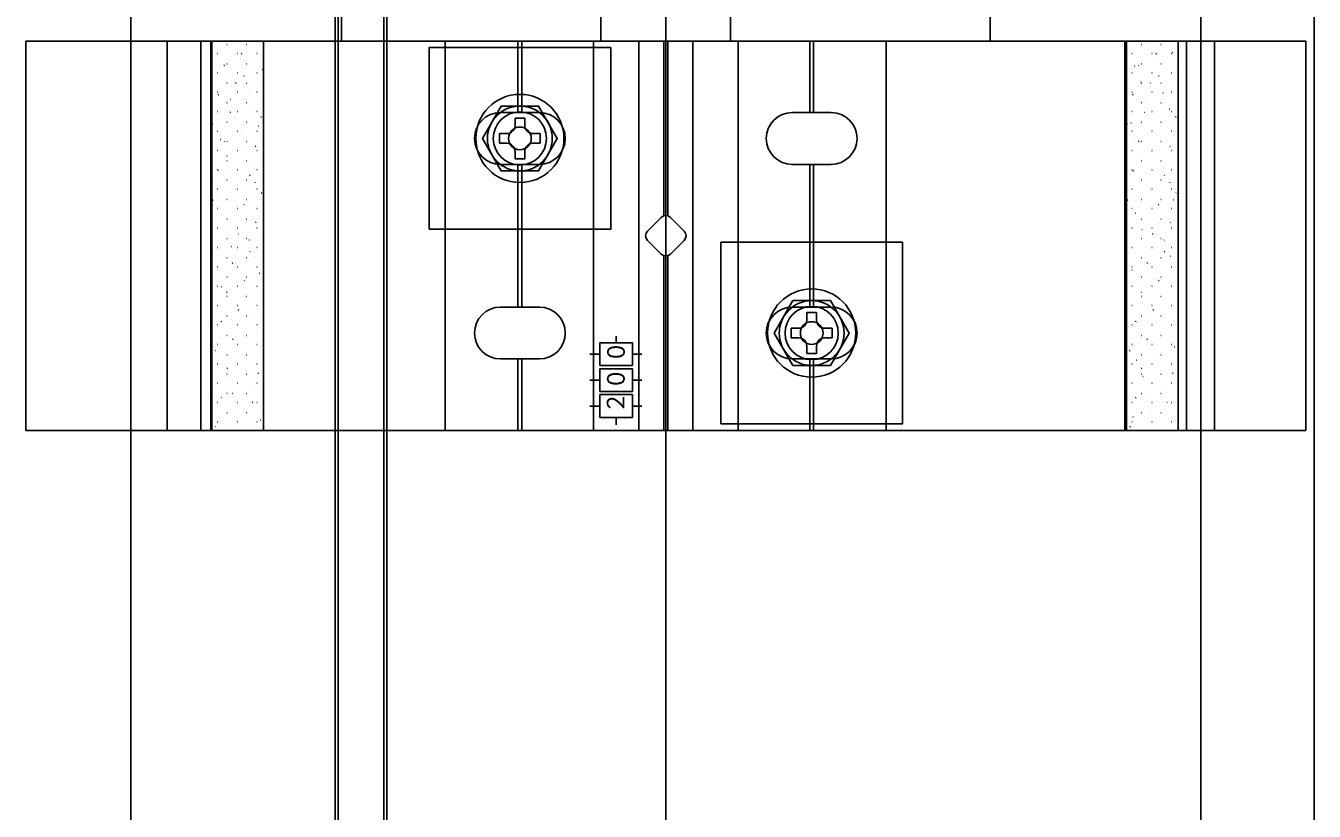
# Model space of a CAD drawing. Units: millimetres, scale not verified. Extents: x -875 to 875, y -1299 to 1293.
# Drawn here: x -286.7 to -88, y -754.7 to -633.6 of the extents above; entities that cross this region are included whole.
import ezdxf
from ezdxf.enums import TextEntityAlignment as Align

# ---------------------------------------------------------------- set-up
doc = ezdxf.new("R2010")
doc.units = ezdxf.units.MM
doc.header["$LTSCALE"] = 8
for name, color, linetype in [('0-3_YKK_12', 2, 'Continuous'), ('0-4_YKK_13', 4, 'Continuous'), ('0-7_YSS_K', 3, 'Continuous')]:
    doc.layers.add(name, color=color, linetype=linetype)
doc.styles.add('ＭＳ ゴシック', font='')
doc.styles.get('ＭＳ ゴシック').set_extended_font_data('MS Gothic')

msp = doc.modelspace()

# ---------------------------------------------------------------- linework, layer by layer
at = {"layer": '0-3_YKK_12'}
msp.add_line((-88, -435.947), (-88, -1040.947), dxfattribs=at)
at = {"layer": '0-4_YKK_13'}
for p, q in [((-238.5, -307.947), (-238.5, -990.947)), ((-231.5, -990.947), (-231.5, -307.947)), ((-239, -308.447), (-239, -990.447)), ((-231, -990.447), (-231, -308.447)), ((-264.9, -695.947), (-264.9, -635.947)), ((-259.703, -695.947), (-259.703, -635.947)), ((-258.176, -695.947), (-258.176, -635.947)), ((-257.989, -695.947), (-257.989, -635.947)), ((-257.365, -637.181), (-257.375, -637.184)), ((-255.666, -636.463), (-255.716, -636.463)), ((-254.575, -636.193), (-254.584, -636.196)), ((-252.626, -636.463), (-252.676, -636.463)), ((-250.856, -637.717), (-250.865, -637.72)), ((-222, -695.947), (-222, -635.947)), ((-210.8, -646.947), (-210.8, -635.947)), ((-210.2, -646.947), (-210.2, -635.947)), ((-199.15, -695.947), (-199.15, -635.947)), ((-192.15, -695.947), (-192.15, -635.947)), ((-188.3, -635.947), (-188.3, -662.872)), ((-187.7, -662.872), (-187.7, -635.947)), ((-183.85, -695.947), (-183.85, -635.947)), ((-176.85, -695.947), (-176.85, -635.947)), ((-165.8, -646.947), (-165.8, -635.947)), ((-165.2, -646.947), (-165.2, -635.947)), ((-154, -695.947), (-154, -635.947)), ((-117.202, -695.947), (-117.202, -635.947)), ((-116.954, -695.947), (-116.954, -635.947)), ((-116.332, -637.181), (-116.341, -637.184)), ((-114.633, -636.463), (-114.683, -636.463)), ((-113.541, -636.193), (-113.551, -636.196)), ((-111.593, -636.463), (-111.643, -636.463)), ((-109.822, -637.717), (-109.832, -637.72)), ((-107.676, -695.947), (-107.676, -635.947)), ((-103.4, -695.947), (-103.4, -635.947)), ((-257.091, -637.838), (-257.141, -637.838)), ((-256.719, -639.793), (-256.729, -639.796)), ((-256.067, -639.651), (-256.15, -639.706)), ((-255.666, -639.453), (-255.716, -639.453)), ((-254.051, -637.838), (-254.101, -637.838)), ((-253.599, -638.688), (-253.608, -638.691)), ((-253.377, -637.871), (-253.461, -637.926)), ((-252.626, -639.453), (-252.676, -639.453)), ((-251.011, -637.838), (-251.061, -637.838)), ((-116.058, -637.838), (-116.108, -637.838)), ((-115.686, -639.793), (-115.695, -639.796)), ((-115.033, -639.651), (-115.116, -639.706)), ((-114.633, -639.453), (-114.683, -639.453)), ((-113.018, -637.838), (-113.068, -637.838)), ((-112.565, -638.688), (-112.575, -638.691)), ((-112.344, -637.871), (-112.427, -637.926)), ((-111.593, -639.453), (-111.643, -639.453)), ((-109.978, -637.838), (-110.028, -637.838)), ((-257.091, -640.828), (-257.141, -640.828)), ((-254.051, -640.828), (-254.101, -640.828)), ((-253, -641.317), (-253.01, -641.32)), ((-251.011, -640.828), (-251.061, -640.828)), ((-250.21, -640.329), (-250.219, -640.332)), ((-116.058, -640.828), (-116.108, -640.828)), ((-113.018, -640.828), (-113.068, -640.828)), ((-111.967, -641.317), (-111.976, -641.32)), ((-109.978, -640.828), (-110.028, -640.828)), ((-109.176, -640.329), (-109.186, -640.332)), ((-255.743, -642.288), (-255.753, -642.292)), ((-255.666, -642.443), (-255.716, -642.443)), ((-254.262, -642.374), (-254.345, -642.429)), ((-252.626, -642.443), (-252.676, -642.443)), ((-114.71, -642.288), (-114.719, -642.292)), ((-114.633, -642.443), (-114.683, -642.443)), ((-113.228, -642.374), (-113.312, -642.429)), ((-111.593, -642.443), (-111.643, -642.443)), ((-257.091, -643.818), (-257.141, -643.818)), ((-256.951, -644.154), (-257.034, -644.209)), ((-255.666, -645.433), (-255.716, -645.433)), ((-255.144, -644.917), (-255.154, -644.92)), ((-254.051, -643.818), (-254.101, -643.818)), ((-252.626, -645.433), (-252.676, -645.433)), ((-252.354, -643.929), (-252.364, -643.932)), ((-251.011, -643.818), (-251.061, -643.818)), ((-116.058, -643.818), (-116.108, -643.818)), ((-115.917, -644.154), (-116.001, -644.209)), ((-114.633, -645.433), (-114.683, -645.433)), ((-114.111, -644.917), (-114.12, -644.92)), ((-113.018, -643.818), (-113.068, -643.818)), ((-111.593, -645.433), (-111.643, -645.433)), ((-111.321, -643.929), (-111.33, -643.932)), ((-109.978, -643.818), (-110.028, -643.818)), ((-257.887, -645.889), (-257.897, -645.892)), ((-257.091, -646.808), (-257.141, -646.808)), ((-255.146, -646.877), (-255.23, -646.932)), ((-254.498, -647.529), (-254.508, -647.533)), ((-254.051, -646.808), (-254.101, -646.808)), ((-251.378, -646.424), (-251.388, -646.428)), ((-251.011, -646.808), (-251.061, -646.808)), ((-250.343, -647.616), (-250.427, -647.671)), ((-207.5, -646.947), (-213.5, -646.947)), ((-168.5, -646.947), (-162.5, -646.947)), ((-116.854, -645.889), (-116.863, -645.892)), ((-116.058, -646.808), (-116.108, -646.808)), ((-114.113, -646.877), (-114.196, -646.932)), ((-113.465, -647.529), (-113.474, -647.533)), ((-113.018, -646.808), (-113.068, -646.808)), ((-110.345, -646.424), (-110.354, -646.428)), ((-109.978, -646.808), (-110.028, -646.808)), ((-109.31, -647.616), (-109.393, -647.671)), ((-257.835, -648.657), (-257.919, -648.712)), ((-257.289, -648.517), (-257.298, -648.521)), ((-255.666, -648.423), (-255.716, -648.423)), ((-252.626, -648.423), (-252.676, -648.423)), ((-250.779, -649.053), (-250.789, -649.057)), ((-211.25, -647.797), (-211.25, -648.947)), ((-211.25, -647.797), (-209.75, -647.797)), ((-209.75, -648.947), (-209.75, -647.797)), ((-116.802, -648.657), (-116.885, -648.712)), ((-116.255, -648.517), (-116.264, -648.521)), ((-114.633, -648.423), (-114.683, -648.423)), ((-111.593, -648.423), (-111.643, -648.423)), ((-109.746, -649.053), (-109.755, -649.057)), ((-257.091, -649.798), (-257.141, -649.798)), ((-256.643, -651.13), (-256.652, -651.133)), ((-256.031, -651.38), (-256.114, -651.436)), ((-255.666, -651.413), (-255.716, -651.413)), ((-254.051, -649.798), (-254.101, -649.798)), ((-253.522, -650.025), (-253.532, -650.028)), ((-252.626, -651.413), (-252.676, -651.413)), ((-251.011, -649.798), (-251.061, -649.798)), ((-250.133, -651.665), (-250.143, -651.669)), ((-213.65, -650.197), (-213.65, -651.697)), ((-212.5, -650.197), (-213.65, -650.197)), ((-213.65, -651.697), (-212.5, -651.697)), ((-207.35, -650.197), (-208.5, -650.197)), ((-208.5, -651.697), (-207.35, -651.697)), ((-207.35, -651.697), (-207.35, -650.197)), ((-116.058, -649.798), (-116.108, -649.798)), ((-115.609, -651.13), (-115.618, -651.133)), ((-114.997, -651.38), (-115.08, -651.436)), ((-114.633, -651.413), (-114.683, -651.413)), ((-113.018, -649.798), (-113.068, -649.798)), ((-112.489, -650.025), (-112.498, -650.028)), ((-111.593, -651.413), (-111.643, -651.413)), ((-109.978, -649.798), (-110.028, -649.798)), ((-109.1, -651.665), (-109.109, -651.669)), ((-257.091, -652.788), (-257.141, -652.788)), ((-255.667, -653.625), (-255.676, -653.628)), ((-254.051, -652.788), (-254.101, -652.788)), ((-252.924, -652.654), (-252.933, -652.657)), ((-251.228, -652.119), (-251.311, -652.175)), ((-251.011, -652.788), (-251.061, -652.788)), ((-211.25, -652.947), (-211.25, -654.097)), ((-116.058, -652.788), (-116.108, -652.788)), ((-114.633, -653.625), (-114.642, -653.628)), ((-113.018, -652.788), (-113.068, -652.788)), ((-111.89, -652.654), (-111.899, -652.657)), ((-110.194, -652.119), (-110.278, -652.175)), ((-109.978, -652.788), (-110.028, -652.788)), ((-255.666, -654.403), (-255.716, -654.403)), ((-252.626, -654.403), (-252.676, -654.403)), ((-252.277, -655.266), (-252.287, -655.269)), ((-207.5, -654.947), (-213.5, -654.947)), ((-210.8, -676.947), (-210.8, -654.947)), ((-210.2, -676.947), (-210.2, -654.947)), ((-168.5, -654.947), (-162.5, -654.947)), ((-165.8, -676.947), (-165.8, -654.947)), ((-165.2, -676.947), (-165.2, -654.947)), ((-114.633, -654.403), (-114.683, -654.403)), ((-111.593, -654.403), (-111.643, -654.403)), ((-111.244, -655.266), (-111.253, -655.269)), ((-257.811, -657.225), (-257.82, -657.229)), ((-257.091, -655.778), (-257.141, -655.778)), ((-256.915, -655.884), (-256.998, -655.939)), ((-255.666, -657.393), (-255.716, -657.393)), ((-255.068, -656.254), (-255.077, -656.257)), ((-254.051, -655.778), (-254.101, -655.778)), ((-252.626, -657.393), (-252.676, -657.393)), ((-252.112, -656.623), (-252.196, -656.678)), ((-251.011, -655.778), (-251.061, -655.778)), ((-116.777, -657.225), (-116.787, -657.229)), ((-116.058, -655.778), (-116.108, -655.778)), ((-115.881, -655.884), (-115.965, -655.939)), ((-114.633, -657.393), (-114.683, -657.393)), ((-114.034, -656.254), (-114.044, -656.257)), ((-113.018, -655.778), (-113.068, -655.778)), ((-111.593, -657.393), (-111.643, -657.393)), ((-111.079, -656.623), (-111.162, -656.678)), ((-109.978, -655.778), (-110.028, -655.778)), ((-257.091, -658.768), (-257.141, -658.768)), ((-254.422, -658.866), (-254.431, -658.869)), ((-254.051, -658.768), (-254.101, -658.768)), ((-251.302, -657.761), (-251.311, -657.764)), ((-251.011, -658.768), (-251.061, -658.768)), ((-250.307, -659.346), (-250.391, -659.401)), ((-116.058, -658.768), (-116.108, -658.768)), ((-113.388, -658.866), (-113.398, -658.869)), ((-113.018, -658.768), (-113.068, -658.768)), ((-110.268, -657.761), (-110.277, -657.764)), ((-109.978, -658.768), (-110.028, -658.768)), ((-109.274, -659.346), (-109.357, -659.401)), ((-257.799, -660.387), (-257.883, -660.442)), ((-257.212, -659.854), (-257.221, -659.857)), ((-255.666, -660.383), (-255.716, -660.383)), ((-253.446, -661.361), (-253.455, -661.365)), ((-252.997, -661.126), (-253.08, -661.181)), ((-252.626, -660.383), (-252.676, -660.383)), ((-250.703, -660.39), (-250.712, -660.393)), ((-116.766, -660.387), (-116.849, -660.442)), ((-116.178, -659.854), (-116.188, -659.857)), ((-114.633, -660.383), (-114.683, -660.383)), ((-112.412, -661.361), (-112.422, -661.365)), ((-111.963, -661.126), (-112.047, -661.181)), ((-111.593, -660.383), (-111.643, -660.383)), ((-109.669, -660.39), (-109.679, -660.393)), ((-257.091, -661.758), (-257.141, -661.758)), ((-256.566, -662.466), (-256.575, -662.47)), ((-255.666, -663.373), (-255.716, -663.373)), ((-254.051, -661.758), (-254.101, -661.758)), ((-252.626, -663.373), (-252.676, -663.373)), ((-251.011, -661.758), (-251.061, -661.758)), ((-250.057, -663.002), (-250.066, -663.005)), ((-190.828, -665.24), (-188.707, -663.118)), ((-187.293, -663.118), (-185.172, -665.24)), ((-116.058, -661.758), (-116.108, -661.758)), ((-115.532, -662.466), (-115.542, -662.47)), ((-114.633, -663.373), (-114.683, -663.373)), ((-113.018, -661.758), (-113.068, -661.758)), ((-111.593, -663.373), (-111.643, -663.373)), ((-109.978, -661.758), (-110.028, -661.758)), ((-109.023, -663.002), (-109.032, -663.005)), ((-257.091, -664.748), (-257.141, -664.748)), ((-255.59, -664.962), (-255.599, -664.965)), ((-254.051, -664.748), (-254.101, -664.748)), ((-253.881, -665.629), (-253.965, -665.684)), ((-252.847, -663.99), (-252.856, -663.994)), ((-251.192, -663.849), (-251.275, -663.904)), ((-251.011, -664.748), (-251.061, -664.748)), ((-116.058, -664.748), (-116.108, -664.748)), ((-114.556, -664.962), (-114.566, -664.965)), ((-113.018, -664.748), (-113.068, -664.748)), ((-112.848, -665.629), (-112.931, -665.684)), ((-111.813, -663.99), (-111.823, -663.994)), ((-110.158, -663.849), (-110.242, -663.904)), ((-109.978, -664.748), (-110.028, -664.748)), ((-255.666, -666.363), (-255.716, -666.363)), ((-254.991, -667.59), (-255, -667.594)), ((-252.626, -666.363), (-252.676, -666.363)), ((-252.201, -666.602), (-252.21, -666.606)), ((-188.707, -668.775), (-190.828, -666.654)), ((-185.172, -666.654), (-187.293, -668.775)), ((-114.633, -666.363), (-114.683, -666.363)), ((-113.957, -667.59), (-113.967, -667.594)), ((-111.593, -666.363), (-111.643, -666.363)), ((-111.167, -666.602), (-111.177, -666.606)), ((-257.734, -668.562), (-257.744, -668.565)), ((-257.091, -667.738), (-257.141, -667.738)), ((-255.666, -669.353), (-255.716, -669.353)), ((-254.051, -667.738), (-254.101, -667.738)), ((-252.626, -669.353), (-252.676, -669.353)), ((-252.076, -668.352), (-252.16, -668.407)), ((-251.225, -669.098), (-251.234, -669.101)), ((-251.011, -667.738), (-251.061, -667.738)), ((-188.3, -669.022), (-188.3, -695.947)), ((-187.7, -695.947), (-187.7, -669.022)), ((-116.701, -668.562), (-116.71, -668.565)), ((-116.058, -667.738), (-116.108, -667.738)), ((-114.633, -669.353), (-114.683, -669.353)), ((-113.018, -667.738), (-113.068, -667.738)), ((-111.593, -669.353), (-111.643, -669.353)), ((-111.043, -668.352), (-111.126, -668.407)), ((-110.191, -669.098), (-110.201, -669.101)), ((-109.978, -667.738), (-110.028, -667.738)), ((-257.135, -671.191), (-257.145, -671.194)), ((-257.091, -670.728), (-257.141, -670.728)), ((-254.766, -670.132), (-254.849, -670.187)), ((-254.345, -670.203), (-254.354, -670.206)), ((-254.051, -670.728), (-254.101, -670.728)), ((-251.011, -670.728), (-251.061, -670.728)), ((-116.102, -671.191), (-116.111, -671.194)), ((-116.058, -670.728), (-116.108, -670.728)), ((-113.732, -670.132), (-113.815, -670.187)), ((-113.311, -670.203), (-113.321, -670.206)), ((-113.018, -670.728), (-113.068, -670.728)), ((-109.978, -670.728), (-110.028, -670.728)), ((-255.666, -672.343), (-255.716, -672.343)), ((-253.369, -672.698), (-253.379, -672.701)), ((-252.961, -672.855), (-253.044, -672.911)), ((-252.626, -672.343), (-252.676, -672.343)), ((-250.626, -671.727), (-250.635, -671.73)), ((-114.633, -672.343), (-114.683, -672.343)), ((-112.336, -672.698), (-112.345, -672.701)), ((-111.927, -672.855), (-112.011, -672.911)), ((-111.593, -672.343), (-111.643, -672.343)), ((-109.592, -671.727), (-109.602, -671.73)), ((-257.091, -673.718), (-257.141, -673.718)), ((-256.489, -673.803), (-256.499, -673.806)), ((-255.65, -674.635), (-255.733, -674.691)), ((-255.666, -675.333), (-255.716, -675.333)), ((-254.051, -673.718), (-254.101, -673.718)), ((-252.77, -675.327), (-252.78, -675.33)), ((-252.626, -675.333), (-252.676, -675.333)), ((-251.011, -673.718), (-251.061, -673.718)), ((-116.058, -673.718), (-116.108, -673.718)), ((-115.456, -673.803), (-115.465, -673.806)), ((-114.616, -674.635), (-114.7, -674.691)), ((-114.633, -675.333), (-114.683, -675.333)), ((-113.018, -673.718), (-113.068, -673.718)), ((-111.737, -675.327), (-111.746, -675.33)), ((-111.593, -675.333), (-111.643, -675.333)), ((-109.978, -673.718), (-110.028, -673.718)), ((-257.091, -676.708), (-257.141, -676.708)), ((-255.513, -676.298), (-255.523, -676.302)), ((-254.051, -676.708), (-254.101, -676.708)), ((-253.845, -677.359), (-253.929, -677.414)), ((-251.011, -676.708), (-251.061, -676.708)), ((-207.5, -676.947), (-213.5, -676.947)), ((-168.5, -676.947), (-162.5, -676.947)), ((-116.058, -676.708), (-116.108, -676.708)), ((-114.48, -676.298), (-114.489, -676.302)), ((-113.018, -676.708), (-113.068, -676.708)), ((-112.812, -677.359), (-112.895, -677.414)), ((-109.978, -676.708), (-110.028, -676.708)), ((-256.535, -679.139), (-256.618, -679.194)), ((-255.666, -678.323), (-255.716, -678.323)), ((-254.914, -678.927), (-254.924, -678.93)), ((-252.626, -678.323), (-252.676, -678.323)), ((-252.124, -677.939), (-252.134, -677.942)), ((-166.25, -677.797), (-166.25, -678.947)), ((-166.25, -677.797), (-164.75, -677.797)), ((-164.75, -678.947), (-164.75, -677.797)), ((-115.501, -679.139), (-115.584, -679.194)), ((-114.633, -678.323), (-114.683, -678.323)), ((-113.881, -678.927), (-113.89, -678.93)), ((-111.593, -678.323), (-111.643, -678.323)), ((-111.091, -677.939), (-111.1, -677.942)), ((-257.657, -679.899), (-257.667, -679.902)), ((-257.091, -679.698), (-257.141, -679.698)), ((-255.666, -681.313), (-255.716, -681.313)), ((-254.268, -681.539), (-254.278, -681.543)), ((-254.051, -679.698), (-254.101, -679.698)), ((-252.626, -681.313), (-252.676, -681.313)), ((-251.148, -680.434), (-251.158, -680.438)), ((-251.011, -679.698), (-251.061, -679.698)), ((-195.65, -681.412), (-195.65, -682.447)), ((-168.65, -680.197), (-168.65, -681.697)), ((-167.5, -680.197), (-168.65, -680.197)), ((-162.35, -680.197), (-163.5, -680.197)), ((-162.35, -681.697), (-162.35, -680.197)), ((-116.624, -679.899), (-116.633, -679.902)), ((-116.058, -679.698), (-116.108, -679.698)), ((-114.633, -681.313), (-114.683, -681.313)), ((-113.235, -681.539), (-113.244, -681.543)), ((-113.018, -679.698), (-113.068, -679.698)), ((-111.593, -681.313), (-111.643, -681.313)), ((-110.115, -680.434), (-110.124, -680.438)), ((-109.978, -679.698), (-110.028, -679.698)), ((-257.091, -682.688), (-257.141, -682.688)), ((-257.059, -682.527), (-257.068, -682.531)), ((-254.73, -681.862), (-254.813, -681.917)), ((-254.051, -682.688), (-254.101, -682.688)), ((-251.011, -682.688), (-251.061, -682.688)), ((-250.549, -683.063), (-250.559, -683.067)), ((-168.65, -681.697), (-167.5, -681.697)), ((-166.25, -682.947), (-166.25, -684.097)), ((-163.5, -681.697), (-162.35, -681.697)), ((-116.058, -682.688), (-116.108, -682.688)), ((-116.025, -682.527), (-116.034, -682.531)), ((-113.696, -681.862), (-113.779, -681.917)), ((-113.018, -682.688), (-113.068, -682.688)), ((-109.978, -682.688), (-110.028, -682.688)), ((-109.516, -683.063), (-109.525, -683.067)), ((-257.419, -683.642), (-257.502, -683.697)), ((-256.413, -685.14), (-256.422, -685.143)), ((-255.666, -684.303), (-255.716, -684.303)), ((-253.292, -684.035), (-253.302, -684.038)), ((-252.626, -684.303), (-252.676, -684.303)), ((-207.5, -684.947), (-213.5, -684.947)), ((-210.8, -695.947), (-210.8, -684.947)), ((-210.2, -695.947), (-210.2, -684.947)), ((-199.71, -684.197), (-198.15, -684.197)), ((-193.15, -684.197), (-191.675, -684.197)), ((-168.5, -684.947), (-162.5, -684.947)), ((-165.8, -695.947), (-165.8, -684.947)), ((-165.2, -695.947), (-165.2, -684.947)), ((-116.385, -683.642), (-116.469, -683.697)), ((-115.379, -685.14), (-115.388, -685.143)), ((-114.633, -684.303), (-114.683, -684.303)), ((-112.259, -684.035), (-112.268, -684.038)), ((-111.593, -684.303), (-111.643, -684.303)), ((-257.091, -685.678), (-257.141, -685.678)), ((-255.666, -687.293), (-255.716, -687.293)), ((-255.614, -686.365), (-255.697, -686.42)), ((-254.051, -685.678), (-254.101, -685.678)), ((-252.694, -686.664), (-252.703, -686.667)), ((-252.626, -687.293), (-252.676, -687.293)), ((-251.011, -685.678), (-251.061, -685.678)), ((-250.811, -687.104), (-250.895, -687.159)), ((-116.058, -685.678), (-116.108, -685.678)), ((-114.633, -687.293), (-114.683, -687.293)), ((-114.581, -686.365), (-114.664, -686.42)), ((-113.018, -685.678), (-113.068, -685.678)), ((-111.66, -686.664), (-111.669, -686.667)), ((-111.593, -687.293), (-111.643, -687.293)), ((-109.978, -685.678), (-110.028, -685.678)), ((-109.778, -687.104), (-109.861, -687.159)), ((-257.091, -688.668), (-257.141, -688.668)), ((-255.437, -687.635), (-255.446, -687.638)), ((-254.051, -688.668), (-254.101, -688.668)), ((-252.048, -689.276), (-252.057, -689.279)), ((-251.011, -688.668), (-251.061, -688.668)), ((-199.71, -688.197), (-198.15, -688.197)), ((-193.15, -688.197), (-191.675, -688.197)), ((-116.058, -688.668), (-116.108, -688.668)), ((-114.403, -687.635), (-114.412, -687.638)), ((-113.018, -688.668), (-113.068, -688.668)), ((-111.014, -689.276), (-111.023, -689.279)), ((-109.978, -688.668), (-110.028, -688.668)), ((-257.581, -691.235), (-257.59, -691.239)), ((-256.499, -690.868), (-256.582, -690.923)), ((-255.666, -690.283), (-255.716, -690.283)), ((-254.838, -690.264), (-254.847, -690.267)), ((-252.626, -690.283), (-252.676, -690.283)), ((-116.547, -691.235), (-116.557, -691.239)), ((-115.465, -690.868), (-115.548, -690.923)), ((-114.633, -690.283), (-114.683, -690.283)), ((-113.804, -690.264), (-113.814, -690.267)), ((-111.593, -690.283), (-111.643, -690.283)), ((-257.091, -691.658), (-257.141, -691.658)), ((-255.666, -693.273), (-255.716, -693.273)), ((-254.192, -692.876), (-254.201, -692.879)), ((-254.051, -691.658), (-254.101, -691.658)), ((-252.626, -693.273), (-252.676, -693.273)), ((-251.696, -691.607), (-251.779, -691.662)), ((-251.072, -691.771), (-251.081, -691.774)), ((-251.011, -691.658), (-251.061, -691.658)), ((-199.71, -692.197), (-198.15, -692.197)), ((-193.15, -692.197), (-191.675, -692.197)), ((-116.058, -691.658), (-116.108, -691.658)), ((-114.633, -693.273), (-114.683, -693.273)), ((-113.158, -692.876), (-113.168, -692.879)), ((-113.018, -691.658), (-113.068, -691.658)), ((-111.593, -693.273), (-111.643, -693.273)), ((-110.662, -691.607), (-110.746, -691.662)), ((-110.038, -691.771), (-110.047, -691.774)), ((-109.978, -691.658), (-110.028, -691.658)), ((-257.383, -695.371), (-257.466, -695.427)), ((-257.091, -694.648), (-257.141, -694.648)), ((-256.982, -693.864), (-256.991, -693.867)), ((-254.051, -694.648), (-254.101, -694.648)), ((-253.216, -695.371), (-253.225, -695.375)), ((-251.011, -694.648), (-251.061, -694.648)), ((-250.473, -694.4), (-250.482, -694.403)), ((-195.65, -693.947), (-195.65, -695.118)), ((-116.349, -695.371), (-116.433, -695.427)), ((-116.058, -694.648), (-116.108, -694.648)), ((-115.948, -693.864), (-115.958, -693.867)), ((-113.018, -694.648), (-113.068, -694.648)), ((-112.182, -695.371), (-112.192, -695.375)), ((-109.978, -694.648), (-110.028, -694.648)), ((-109.439, -694.4), (-109.449, -694.403)), ((-250.015, -695.947), (-258.176, -695.947)), ((-108.982, -695.947), (-117.202, -695.947))]:
    msp.add_line(p, q, dxfattribs=at)
for points in [[(-238, -595.947), (-198, -595.947), (-198, -635.947), (-238, -635.947)], [(-178, -595.947), (-138, -595.947), (-138, -635.947), (-178, -635.947)], [(-286.7, -635.947), (-89.3, -635.947), (-89.3, -695.947), (-286.7, -695.947)], [(-224.5, -664.947), (-196.5, -664.947), (-196.5, -636.947), (-224.5, -636.947)], [(-213.387, -645.947), (-216.274, -650.947), (-213.387, -655.947), (-207.613, -655.947), (-204.726, -650.947), (-207.613, -645.947)], [(-179.5, -694.947), (-151.5, -694.947), (-151.5, -666.947), (-179.5, -666.947)], [(-168.387, -675.947), (-171.274, -680.947), (-168.387, -685.947), (-162.613, -685.947), (-159.726, -680.947), (-162.613, -675.947)], [(-193.15, -685.947), (-193.15, -682.447), (-198.15, -682.447), (-198.15, -685.947)], [(-193.15, -689.947), (-193.15, -686.447), (-198.15, -686.447), (-198.15, -689.947)], [(-193.15, -693.947), (-193.15, -690.447), (-198.15, -690.447), (-198.15, -693.947)]]:
    msp.add_lwpolyline(points, close=True, dxfattribs=at)
for points in [[(-258.176, -635.947), (-250.015, -635.947), (-250.015, -695.947)], [(-117.202, -635.947), (-108.982, -635.947), (-108.982, -695.947)], [(-211.25, -654.097), (-209.75, -654.097), (-209.75, -652.947)], [(-166.25, -684.097), (-164.75, -684.097), (-164.75, -682.947)]]:
    msp.add_lwpolyline(points, dxfattribs=at)
for centre, radius in [((-210.5, -650.947), 6.8), ((-210.5, -650.947), 5), ((-210.5, -650.947), 4.1), ((-210.5, -650.947), 1.75), ((-165.5, -680.947), 6.8), ((-165.5, -680.947), 5), ((-165.5, -680.947), 4.1), ((-165.5, -680.947), 1.75)]:
    msp.add_circle(centre, radius, dxfattribs=at)
for centre, radius, start, end in [((-213.5, -650.947), 4, 90, 270), ((-207.5, -650.947), 4, 270, 90), ((-168.5, -650.947), 4, 90, 270), ((-162.5, -650.947), 4, 270, 90), ((-212.5, -648.947), 1.25, 270, 0), ((-208.5, -648.947), 1.25, 180, 270), ((-212.5, -652.947), 1.25, 0, 90), ((-208.5, -652.947), 1.25, 90, 180), ((-188, -663.825), 1, 45, 135), ((-190.121, -665.947), 1, 135, 225), ((-185.879, -665.947), 1, 315, 45), ((-188, -668.068), 1, 225, 315), ((-213.5, -680.947), 4, 90, 270), ((-207.5, -680.947), 4, 270, 90), ((-168.5, -680.947), 4, 90, 270), ((-162.5, -680.947), 4, 270, 90), ((-167.5, -678.947), 1.25, 270, 0), ((-163.5, -678.947), 1.25, 180, 270), ((-167.5, -682.947), 1.25, 0, 90), ((-163.5, -682.947), 1.25, 90, 180)]:
    msp.add_arc(centre, radius, start, end, dxfattribs=at)
at = {"layer": '0-7_YSS_K'}
for p, q in [((-270.5, -1055.947), (-270.5, -253.447)), ((-188, -1188.947), (-188, -335.947)), ((-105.5, -1050.947), (-105.5, -418.447))]:
    msp.add_line(p, q, dxfattribs=at)

# ---------------------------------------------------------------- texts
at = {"layer": '0-4_YKK_13', "style": 'ＭＳ ゴシック', "width": 0.9}
for s, p in [('０', (-193.51, -685.527)), ('０', (-193.528, -689.664)), ('２', (-193.568, -693.352))]:
    msp.add_text(s, height=2.711, rotation=90, dxfattribs=at).set_placement(p, align=Align.BOTTOM_LEFT)

doc.saveas('drawing.dxf')
